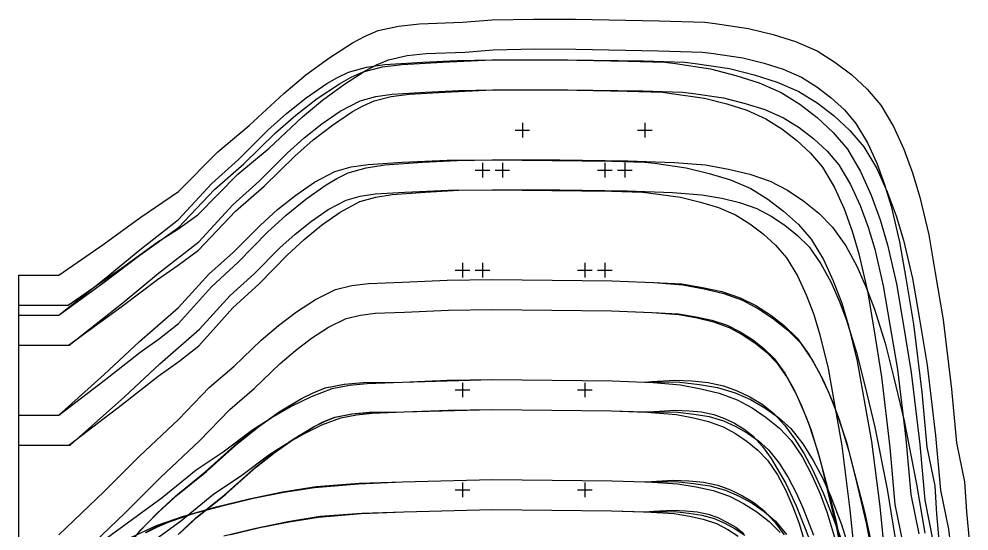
# Model space of a CAD drawing. Header units: inches. Extents: x 0 to 24.5, y 0 to 33.4.
# Drawn here: x 1 to 12.9, y 27.02 to 33.42 of the extents above; entities that cross this region are included whole.
import ezdxf

# ---------------------------------------------------------------- set-up
doc = ezdxf.new("R2010")
doc.units = ezdxf.units.IN

msp = doc.modelspace()

# ---------------------------------------------------------------- linework, layer by layer
at = {"layer": 'T001L001'}
for points in [[(1, 16.711), (1, 30.217), (1.499, 30.217), (2.067, 30.61), (2.512, 30.933), (2.998, 31.263), (3.488, 31.759), (3.882, 32.089), (4.315, 32.492), (4.59, 32.722), (4.878, 32.934), (5.177, 33.125), (5.333, 33.208), (5.496, 33.277), (5.753, 33.334), (6.017, 33.361), (6.553, 33.381), (6.923, 33.412), (7.446, 33.422), (7.969, 33.419), (9.015, 33.398), (9.586, 33.381), (9.716, 33.365), (10.136, 33.305), (10.443, 33.227), (10.724, 33.139), (10.993, 33.022), (11.217, 32.882), (11.427, 32.722), (11.62, 32.543), (11.791, 32.344), (11.951, 32.076), (12.081, 31.792), (12.19, 31.496), (12.28, 31.194), (12.391, 30.724), (12.474, 30.247), (12.573, 29.657), (12.678, 28.792), (12.741, 28.12), (12.839, 27.633), (12.865, 27.256), (12.896, 26.904)], [(1, 29.842), (1.617, 29.842), (2.284, 30.304), (2.728, 30.626), (2.987, 30.795), (3.239, 30.973), (3.742, 31.483), (4.131, 31.808), (4.548, 32.197), (4.799, 32.406), (5.062, 32.6), (5.335, 32.775), (5.477, 32.85), (5.625, 32.913), (5.86, 32.965), (6.1, 32.989), (6.587, 33.007), (6.938, 33.037), (7.455, 33.047), (7.973, 33.044), (9.008, 33.023), (9.558, 33.007), (9.666, 32.993), (10.063, 32.936), (10.331, 32.868), (10.571, 32.794), (10.8, 32.694), (10.991, 32.574), (11.17, 32.437), (11.335, 32.285), (11.481, 32.115), (11.624, 31.875), (11.741, 31.619), (11.839, 31.353), (11.92, 31.082), (12.026, 30.633), (12.105, 30.178), (12.202, 29.603), (12.305, 28.752), (12.37, 28.065), (12.467, 27.583), (12.491, 27.227), (12.523, 26.855)], [(1, 16.711), (1, 29.717), (1.499, 29.717), (2.067, 30.129), (2.512, 30.467), (2.998, 30.813), (3.449, 31.29), (3.814, 31.609), (4.213, 31.998), (4.468, 32.22), (4.734, 32.426), (5.012, 32.612), (5.158, 32.693), (5.309, 32.762), (5.55, 32.822), (5.798, 32.854), (6.303, 32.881), (6.923, 32.912), (7.871, 32.913), (8.819, 32.897), (9.336, 32.881), (9.468, 32.865), (9.895, 32.803), (10.207, 32.723), (10.494, 32.634), (10.766, 32.515), (10.994, 32.372), (11.208, 32.209), (11.404, 32.027), (11.578, 31.824), (11.74, 31.552), (11.873, 31.262), (11.983, 30.961), (12.075, 30.654), (12.187, 30.176), (12.271, 29.691), (12.371, 29.091), (12.478, 28.211), (12.541, 27.527), (12.639, 27.04), (12.679, 26.689)], [(1, 16.711), (1, 29.717), (1.499, 29.717), (2.067, 30.167), (2.512, 30.535), (2.998, 30.913), (3.413, 31.363), (3.749, 31.665), (4.116, 32.032), (4.35, 32.242), (4.597, 32.437), (4.854, 32.614), (4.988, 32.691), (5.128, 32.757), (5.352, 32.818), (5.583, 32.852), (6.053, 32.881), (6.488, 32.904), (6.923, 32.912), (7.773, 32.911), (8.622, 32.896), (9.086, 32.881), (9.221, 32.864), (9.657, 32.799), (9.975, 32.717), (10.268, 32.625), (10.546, 32.502), (10.778, 32.356), (10.995, 32.188), (11.196, 32.002), (11.373, 31.794), (11.537, 31.515), (11.671, 31.219), (11.783, 30.911), (11.876, 30.597), (11.988, 30.108), (12.073, 29.612), (12.173, 28.999), (12.279, 28.1), (12.341, 27.401), (12.439, 26.914)], [(1, 29.342), (1.621, 29.342), (2.291, 29.828), (2.734, 30.165), (2.994, 30.342), (3.246, 30.529), (3.71, 31.019), (4.069, 31.333), (4.453, 31.708), (4.684, 31.909), (4.926, 32.096), (5.178, 32.264), (5.31, 32.338), (5.447, 32.4), (5.662, 32.454), (5.884, 32.483), (6.334, 32.507), (6.931, 32.537), (7.871, 32.538), (8.812, 32.522), (9.307, 32.507), (9.418, 32.493), (9.822, 32.435), (10.095, 32.365), (10.34, 32.289), (10.574, 32.187), (10.769, 32.065), (10.951, 31.925), (11.119, 31.769), (11.268, 31.596), (11.414, 31.351), (11.533, 31.09), (11.632, 30.819), (11.715, 30.542), (11.822, 30.086), (11.902, 29.623), (12, 29.037), (12.105, 28.171), (12.169, 27.472), (12.269, 26.982)], [(1, 29.342), (1.63, 29.342), (2.303, 29.876), (2.746, 30.242), (3.253, 30.636), (3.676, 31.096), (4.007, 31.392), (4.359, 31.745), (4.57, 31.934), (4.792, 32.11), (5.023, 32.269), (5.271, 32.398), (5.468, 32.451), (5.671, 32.481), (6.084, 32.507), (6.506, 32.529), (6.928, 32.537), (7.771, 32.536), (8.615, 32.521), (9.056, 32.507), (9.17, 32.492), (9.582, 32.431), (9.862, 32.359), (10.113, 32.28), (10.352, 32.174), (10.551, 32.049), (10.738, 31.905), (10.91, 31.745), (11.061, 31.567), (11.21, 31.315), (11.331, 31.048), (11.432, 30.77), (11.516, 30.486), (11.623, 30.019), (11.704, 29.545), (11.802, 28.947), (11.906, 28.061), (11.969, 27.347), (12.068, 26.861)], [(7.303, 32.122), (7.303, 31.94)], [(8.836, 32.122), (8.836, 31.94)], [(7.212, 32.031), (7.394, 32.031)], [(8.745, 32.031), (8.927, 32.031)], [(1, 16.711), (1, 28.467), (1.499, 28.467), (2.067, 28.974), (2.511, 29.387), (2.998, 29.813), (3.378, 30.228), (3.687, 30.506), (4.023, 30.845), (4.239, 31.039), (4.465, 31.219), (4.7, 31.382), (4.953, 31.515), (5.158, 31.571), (5.371, 31.603), (5.803, 31.631), (6.363, 31.656), (6.923, 31.662), (8.426, 31.645), (8.836, 31.631), (8.958, 31.617), (9.355, 31.562), (9.644, 31.49), (9.91, 31.41), (10.164, 31.301), (10.376, 31.17), (10.575, 31.02), (10.759, 30.853), (10.921, 30.666), (11.073, 30.415), (11.197, 30.147), (11.302, 29.869), (11.389, 29.585), (11.495, 29.143), (11.577, 28.694), (11.674, 28.138), (11.778, 27.323), (11.841, 26.69)], [(1, 16.711), (1, 28.467), (1.499, 28.467), (2.067, 28.898), (2.512, 29.251), (2.759, 29.427), (2.998, 29.613), (3.41, 30.071), (3.746, 30.379), (4.111, 30.754), (4.345, 30.968), (4.591, 31.167), (4.848, 31.348), (4.982, 31.428), (5.123, 31.496), (5.348, 31.559), (5.58, 31.597), (6.053, 31.631), (6.488, 31.654), (6.923, 31.662), (7.773, 31.661), (8.622, 31.646), (9.086, 31.631), (9.207, 31.625), (9.598, 31.597), (9.886, 31.545), (10.151, 31.483), (10.406, 31.393), (10.622, 31.279), (10.826, 31.145), (11.016, 30.993), (11.187, 30.82), (11.352, 30.584), (11.49, 30.331), (11.61, 30.065), (11.714, 29.793), (11.846, 29.367), (11.954, 28.933), (12.085, 28.396), (12.239, 27.605), (12.341, 26.99)], [(6.712, 31.531), (6.894, 31.531)], [(6.803, 31.622), (6.803, 31.44)], [(6.962, 31.531), (7.144, 31.531)], [(7.053, 31.622), (7.053, 31.44)], [(8.245, 31.531), (8.427, 31.531)], [(8.336, 31.622), (8.336, 31.44)], [(8.495, 31.531), (8.677, 31.531)], [(8.586, 31.622), (8.586, 31.44)], [(1, 28.092), (1.642, 28.092), (2.32, 28.697), (2.762, 29.108), (3.261, 29.544), (3.643, 29.962), (3.945, 30.235), (4.268, 30.559), (4.459, 30.732), (4.661, 30.892), (4.871, 31.038), (5.096, 31.156), (5.274, 31.205), (5.458, 31.233), (5.833, 31.256), (6.379, 31.281), (6.926, 31.287), (8.418, 31.27), (8.808, 31.257), (8.911, 31.245), (9.284, 31.194), (9.535, 31.131), (9.759, 31.063), (9.974, 30.971), (10.153, 30.861), (10.32, 30.734), (10.475, 30.593), (10.612, 30.436), (10.748, 30.211), (10.859, 29.973), (10.952, 29.724), (11.029, 29.471), (11.131, 29.05), (11.208, 28.623), (11.303, 28.082), (11.405, 27.281), (11.47, 26.634)], [(1, 28.092), (1.626, 28.092), (2.297, 28.602), (2.741, 28.954), (3.001, 29.139), (3.252, 29.334), (3.677, 29.807), (4.007, 30.11), (4.358, 30.469), (4.569, 30.662), (4.79, 30.842), (5.021, 31.005), (5.269, 31.138), (5.467, 31.194), (5.671, 31.227), (6.086, 31.257), (6.507, 31.28), (6.928, 31.287), (7.771, 31.286), (8.615, 31.271), (9.071, 31.256), (9.184, 31.25), (9.551, 31.224), (9.8, 31.18), (10.023, 31.128), (10.238, 31.052), (10.419, 30.956), (10.59, 30.843), (10.75, 30.715), (10.894, 30.571), (11.04, 30.36), (11.164, 30.134), (11.271, 29.898), (11.363, 29.655), (11.489, 29.251), (11.591, 28.838), (11.718, 28.316), (11.87, 27.539), (11.972, 26.922)], [(6.553, 30.372), (6.553, 30.19)], [(6.803, 30.372), (6.803, 30.19)], [(8.086, 30.372), (8.086, 30.19)], [(8.336, 30.372), (8.336, 30.19)], [(6.462, 30.281), (6.644, 30.281)], [(6.712, 30.281), (6.894, 30.281)], [(7.995, 30.281), (8.177, 30.281)], [(8.245, 30.281), (8.427, 30.281)], [(1.499, 26.967), (2.068, 27.512), (2.511, 27.955), (2.998, 28.413), (3.383, 28.812), (3.693, 29.078), (4.033, 29.403), (4.249, 29.588), (4.476, 29.76), (4.712, 29.914), (4.964, 30.038), (5.168, 30.088), (5.377, 30.113), (5.803, 30.131), (6.363, 30.154), (6.923, 30.162), (8.426, 30.145), (8.836, 30.131), (8.948, 30.125), (9.311, 30.097), (9.579, 30.048), (9.825, 29.99), (10.061, 29.905), (10.261, 29.798), (10.45, 29.672), (10.626, 29.531), (10.784, 29.37), (10.936, 29.15), (11.064, 28.913), (11.175, 28.667), (11.269, 28.413), (11.391, 28.017), (11.49, 27.613), (11.609, 27.114), (11.749, 26.379)], [(1.499, 26.967), (2.068, 27.512), (2.511, 27.955), (2.998, 28.413), (3.383, 28.812), (3.693, 29.078), (4.033, 29.403), (4.249, 29.588), (4.476, 29.76), (4.712, 29.914), (4.964, 30.038), (5.168, 30.088), (5.377, 30.113), (5.803, 30.131), (6.363, 30.154), (6.923, 30.162), (8.426, 30.145), (8.836, 30.131), (8.945, 30.127), (9.298, 30.108), (9.559, 30.065), (9.799, 30.013), (10.031, 29.936), (10.227, 29.836), (10.413, 29.717), (10.587, 29.583), (10.744, 29.43), (10.896, 29.219), (11.025, 28.992), (11.137, 28.755), (11.234, 28.51), (11.36, 28.128), (11.464, 27.738), (11.589, 27.255), (11.74, 26.544)], [(1.65, 26.592), (2.33, 27.244), (2.772, 27.686), (3.262, 28.146), (3.64, 28.539), (3.945, 28.8), (4.27, 29.111), (4.462, 29.275), (4.664, 29.428), (4.874, 29.565), (5.098, 29.676), (5.275, 29.719), (5.458, 29.741), (5.828, 29.756), (6.377, 29.78), (6.926, 29.787), (8.418, 29.77), (8.819, 29.756), (8.924, 29.751), (9.263, 29.725), (9.491, 29.683), (9.695, 29.634), (9.891, 29.564), (10.057, 29.475), (10.213, 29.371), (10.359, 29.254), (10.49, 29.121), (10.624, 28.927), (10.737, 28.719), (10.834, 28.501), (10.918, 28.277), (11.033, 27.902), (11.126, 27.52), (11.242, 27.035), (11.379, 26.314)], [(1.65, 26.592), (2.33, 27.244), (2.772, 27.686), (3.262, 28.146), (3.64, 28.539), (3.945, 28.8), (4.27, 29.111), (4.462, 29.275), (4.664, 29.428), (4.874, 29.565), (5.098, 29.676), (5.275, 29.719), (5.458, 29.741), (5.828, 29.756), (6.377, 29.78), (6.926, 29.787), (8.418, 29.77), (8.823, 29.756), (8.928, 29.752), (9.258, 29.735), (9.479, 29.698), (9.677, 29.655), (9.868, 29.591), (10.029, 29.509), (10.183, 29.412), (10.326, 29.301), (10.455, 29.175), (10.588, 28.99), (10.702, 28.791), (10.8, 28.582), (10.885, 28.367), (11.004, 28.006), (11.103, 27.637), (11.224, 27.169), (11.372, 26.471)], [(2.049, 26.895), (2.793, 27.438), (3.219, 27.784), (3.557, 28.009), (3.93, 28.287), (4.167, 28.439), (4.412, 28.577), (4.663, 28.701), (4.923, 28.8), (5.139, 28.842), (5.359, 28.864), (5.803, 28.881), (6.363, 28.903), (6.923, 28.912), (8.426, 28.895), (8.836, 28.881), (8.925, 28.888), (9.213, 28.906), (9.428, 28.896), (9.628, 28.876), (9.823, 28.835), (9.992, 28.772), (10.153, 28.694), (10.307, 28.602), (10.448, 28.492), (10.591, 28.336), (10.717, 28.164), (10.83, 27.982), (10.932, 27.793), (11.07, 27.494), (11.191, 27.188), (11.338, 26.808)], [(2.192, 26.613), (2.527, 27.03), (2.749, 27.257), (2.983, 27.471), (3.348, 27.762), (3.75, 28.12), (4.005, 28.323), (4.271, 28.51), (4.547, 28.677), (4.691, 28.749), (4.84, 28.809), (5.075, 28.856), (5.315, 28.876), (5.803, 28.881), (6.923, 28.912), (8.426, 28.895), (8.836, 28.881), (8.942, 28.874), (9.284, 28.846), (9.536, 28.797), (9.768, 28.741), (9.991, 28.659), (10.179, 28.557), (10.356, 28.437), (10.521, 28.302), (10.669, 28.149), (10.811, 27.94), (10.93, 27.717), (11.032, 27.483), (11.12, 27.243), (11.232, 26.868)], [(2.507, 27.01), (2.729, 27.239), (2.962, 27.457), (3.328, 27.753), (3.733, 28.114), (3.99, 28.318), (4.259, 28.506), (4.538, 28.674), (4.683, 28.746), (4.833, 28.806), (5.07, 28.854), (5.312, 28.875), (5.803, 28.881), (6.363, 28.902), (6.923, 28.912), (8.426, 28.895), (8.836, 28.881), (8.939, 28.882), (9.273, 28.879), (9.52, 28.849), (9.748, 28.811), (9.97, 28.747), (10.159, 28.661), (10.339, 28.558), (10.509, 28.439), (10.663, 28.301), (10.815, 28.109), (10.946, 27.901), (11.061, 27.682), (11.163, 27.455), (11.298, 27.1), (11.412, 26.737)], [(6.553, 28.872), (6.553, 28.69)], [(6.553, 28.872), (6.553, 28.69)], [(8.086, 28.872), (8.086, 28.69)], [(8.086, 28.872), (8.086, 28.69)], [(6.462, 28.781), (6.644, 28.781)], [(6.462, 28.781), (6.644, 28.781)], [(7.995, 28.781), (8.177, 28.781)], [(7.995, 28.781), (8.177, 28.781)], [(2.275, 26.596), (3.022, 27.141), (3.441, 27.482), (3.772, 27.702), (4.13, 27.968), (4.344, 28.106), (4.566, 28.231), (4.794, 28.344), (5.031, 28.433), (5.226, 28.471), (5.424, 28.491), (5.825, 28.506), (6.376, 28.528), (6.926, 28.537), (8.418, 28.52), (8.845, 28.505), (8.951, 28.514), (9.216, 28.53), (9.391, 28.522), (9.548, 28.507), (9.701, 28.474), (9.833, 28.425), (9.959, 28.364), (10.08, 28.292), (10.19, 28.206), (10.312, 28.073), (10.419, 27.926), (10.602, 27.61), (10.731, 27.332), (10.844, 27.047), (10.985, 26.681)], [(2.993, 26.973), (3.212, 27.177), (3.57, 27.467), (3.959, 27.813), (4.192, 27.997), (4.435, 28.167), (4.687, 28.32), (4.818, 28.385), (4.954, 28.44), (5.166, 28.482), (5.383, 28.501), (5.822, 28.506), (6.926, 28.537), (8.418, 28.52), (8.832, 28.506), (8.939, 28.507), (9.249, 28.504), (9.456, 28.479), (9.642, 28.448), (9.822, 28.396), (9.976, 28.326), (10.122, 28.242), (10.26, 28.146), (10.385, 28.034), (10.518, 27.866), (10.632, 27.685), (10.732, 27.494), (10.821, 27.297), (10.948, 26.963)], [(3.012, 26.989), (3.231, 27.189), (3.59, 27.476), (3.976, 27.82), (4.207, 28.003), (4.447, 28.172), (4.697, 28.323), (4.827, 28.388), (4.961, 28.442), (5.171, 28.484), (5.386, 28.502), (5.822, 28.506), (6.926, 28.537), (8.418, 28.52), (8.818, 28.506), (8.915, 28.5), (9.233, 28.474), (9.446, 28.433), (9.636, 28.386), (9.818, 28.319), (9.972, 28.236), (10.117, 28.138), (10.252, 28.028), (10.373, 27.902), (10.497, 27.72), (10.601, 27.524), (10.691, 27.319), (10.768, 27.109), (10.873, 26.756)], [(2.4, 26.935), (2.722, 27.086), (3.059, 27.202), (3.469, 27.319), (3.882, 27.421), (4.3, 27.507), (4.721, 27.573), (5.261, 27.615), (5.803, 27.631), (6.923, 27.662), (8.426, 27.645), (8.836, 27.631), (8.918, 27.638), (9.186, 27.654), (9.386, 27.645), (9.571, 27.627), (9.752, 27.589), (9.909, 27.531), (10.059, 27.458), (10.202, 27.373), (10.333, 27.271), (10.466, 27.126), (10.583, 26.967)], [(2.584, 26.997), (2.726, 27.072), (2.876, 27.135), (3.185, 27.235), (3.559, 27.338), (3.936, 27.428), (4.316, 27.503), (4.7, 27.563), (5.25, 27.609), (5.803, 27.631), (6.923, 27.662), (8.426, 27.645), (8.836, 27.631), (8.933, 27.627), (9.248, 27.608), (9.479, 27.569), (9.693, 27.522), (9.899, 27.452), (10.073, 27.362), (10.238, 27.256), (10.392, 27.136), (10.531, 26.999)], [(2.594, 26.997), (2.734, 27.071), (2.881, 27.133), (3.186, 27.234), (3.554, 27.337), (3.925, 27.427), (4.3, 27.503), (4.678, 27.563), (5.239, 27.61), (5.803, 27.631), (6.923, 27.662), (8.426, 27.645), (8.836, 27.631), (8.928, 27.633), (9.225, 27.635), (9.445, 27.612), (9.649, 27.581), (9.847, 27.528), (10.017, 27.454), (10.179, 27.365), (10.332, 27.261), (10.471, 27.141), (10.609, 26.972)], [(6.553, 27.622), (6.553, 27.44)], [(6.553, 27.622), (6.553, 27.44)], [(6.553, 27.622), (6.553, 27.44)], [(8.086, 27.622), (8.086, 27.44)], [(8.086, 27.622), (8.086, 27.44)], [(8.086, 27.622), (8.086, 27.44)], [(6.462, 27.531), (6.644, 27.531)], [(6.462, 27.531), (6.644, 27.531)], [(6.462, 27.531), (6.644, 27.531)], [(7.995, 27.531), (8.177, 27.531)], [(7.995, 27.531), (8.177, 27.531)], [(7.995, 27.531), (8.177, 27.531)], [(3.566, 26.956), (3.964, 27.054), (4.367, 27.136), (4.772, 27.201), (5.294, 27.241), (5.818, 27.256), (6.926, 27.287), (8.418, 27.27), (8.845, 27.255), (8.945, 27.264), (9.189, 27.279), (9.349, 27.271), (9.491, 27.257), (9.63, 27.228), (9.75, 27.184), (9.865, 27.128), (9.975, 27.063), (10.075, 26.985)], [(3.65, 26.973), (4.007, 27.06), (4.367, 27.133), (4.73, 27.19), (5.274, 27.236), (5.819, 27.256), (6.926, 27.287), (8.418, 27.27), (8.835, 27.256), (8.934, 27.258), (9.207, 27.26), (9.388, 27.241), (9.549, 27.217), (9.706, 27.175), (9.84, 27.116), (9.967, 27.045), (10.088, 26.964)], [(3.654, 26.974), (4.017, 27.061), (4.382, 27.133), (4.751, 27.19), (5.284, 27.235), (5.819, 27.256), (6.926, 27.287), (8.418, 27.27), (8.822, 27.256), (8.915, 27.252), (9.205, 27.235), (9.397, 27.203), (9.569, 27.165), (9.734, 27.109), (9.874, 27.037), (10.006, 26.952)]]:
    msp.add_lwpolyline(points, dxfattribs=at)

doc.saveas('drawing.dxf')
